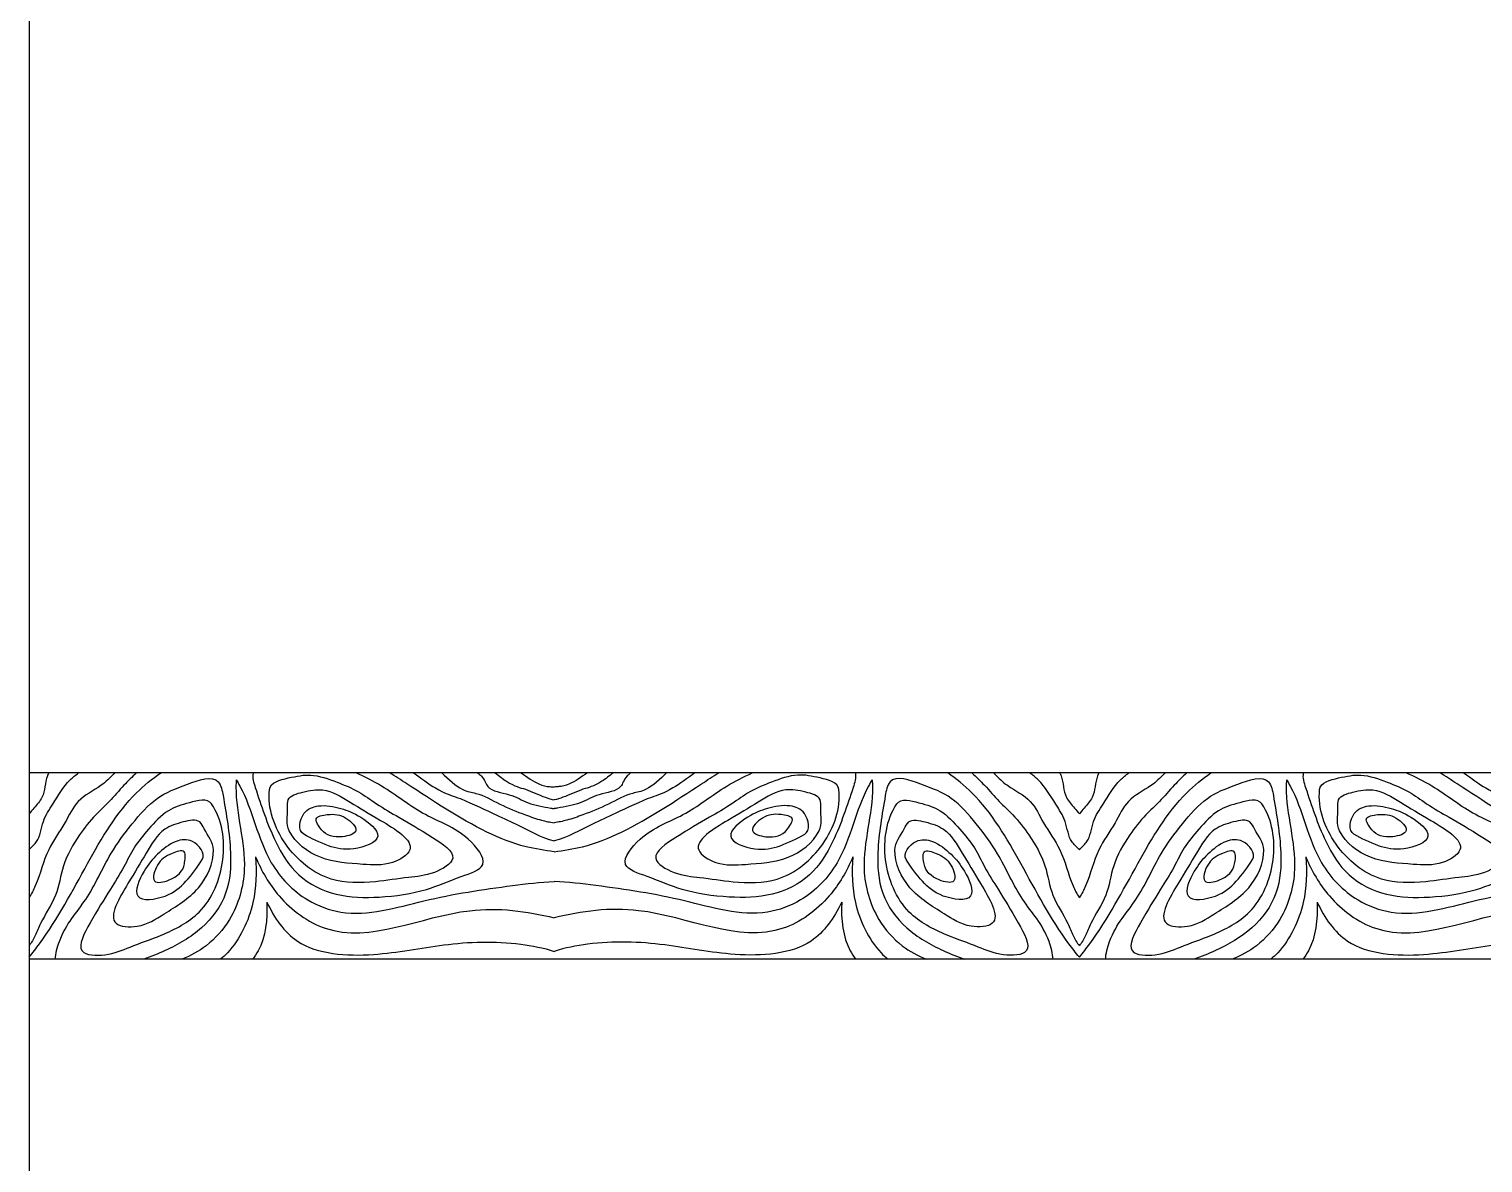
# Model space of a CAD drawing. Extents: x 152 to 700, y -120 to 84.
# Drawn here: x 176.88 to 178.441, y 79.219 to 80.436 of the extents above; entities that cross this region are included whole.
import ezdxf

# ---------------------------------------------------------------- set-up
doc = ezdxf.new("R2010")
doc.units = 0
doc.header["$LTSCALE"] = 0.03
doc.layers.get('0').update_dxf_attribs({"linetype": 'CONTINUOUS'})
doc.layers.add('MUEBLES', color=8, linetype='CONTINUOUS')

msp = doc.modelspace()

# ---------------------------------------------------------------- linework, layer by layer
at = {"ltscale": 0.03}
msp.add_line((176.8796, 80.9836), (176.8796, 79.1843), dxfattribs=at)
at = {"layer": 'MUEBLES', "ltscale": 0.03}
for p, q in [((178.8796, 79.6378), (176.8796, 79.6378)), ((178.8796, 79.4378), (176.8796, 79.4378))]:
    msp.add_line(p, q, dxfattribs=at)
at = {"layer": 'MUEBLES', "ltscale": 5}
for points, knots in [([(176.8796, 79.44), (176.8835, 79.4446), (176.9078, 79.4761), (176.9404, 79.5381), (176.9791, 79.6048), (177.0117, 79.6314), (177.021, 79.6378)], [0.6666598, 0.6666598, 0.6666598, 0.6666598, 0.7011023, 0.8909677, 1.0660064, 1.1295006, 1.1295006, 1.1295006, 1.1295006]), ([(176.9008, 79.6378), (176.9002, 79.6368), (176.8965, 79.6288), (176.8971, 79.6132), (176.8861, 79.6016), (176.8814, 79.5959), (176.8796, 79.5938)], [0.03295802, 0.03295802, 0.03295802, 0.03295802, 0.03674073, 0.06049252, 0.07489972, 0.08296521, 0.08296521, 0.08296521, 0.08296521]), ([(176.8796, 79.5553), (176.8826, 79.5591), (176.8912, 79.5646), (176.8932, 79.5863), (176.9071, 79.607), (176.9183, 79.6263), (176.9296, 79.6354), (176.9328, 79.6378)], [0.0353158, 0.0353158, 0.0353158, 0.0353158, 0.0478077, 0.0705799, 0.0918486, 0.1238372, 0.1356515, 0.1356515, 0.1356515, 0.1356515]), ([(176.995, 79.6378), (176.9904, 79.6335), (176.9802, 79.6236), (176.9667, 79.6076), (176.949, 79.5915), (176.9315, 79.569), (176.9148, 79.5403), (176.9105, 79.5049), (176.8941, 79.4825), (176.8868, 79.4634), (176.8823, 79.4555), (176.8796, 79.4522)], [0.0187076, 0.0187076, 0.0187076, 0.0187076, 0.0377154, 0.0611717, 0.0815506, 0.1092271, 0.146596, 0.1794374, 0.2135857, 0.2277717, 0.2406878, 0.2406878, 0.2406878, 0.2406878]), ([(176.9715, 79.6378), (176.971, 79.6372), (176.9674, 79.633), (176.9538, 79.6207), (176.9307, 79.6104), (176.9179, 79.5815), (176.8971, 79.5542), (176.8909, 79.5249), (176.8822, 79.5078), (176.8796, 79.5038)], [0.0228203, 0.0228203, 0.0228203, 0.0228203, 0.0256529, 0.043006, 0.0729976, 0.1001787, 0.1337778, 0.1752471, 0.1892174, 0.1892174, 0.1892174, 0.1892174]), ([(176.9078, 79.4378), (176.9081, 79.4437), (176.9158, 79.473), (176.9432, 79.4997), (176.9633, 79.5475), (176.9894, 79.5828), (177.0157, 79.6128), (177.046, 79.6245), (177.0833, 79.6379), (177.0871, 79.6185), (177.088, 79.6134), (177.0914, 79.5932), (177.0977, 79.5587), (177.0948, 79.507), (177.0666, 79.4685), (177.0329, 79.4497), (177.0106, 79.4405), (177.0029, 79.4378)], [0.6226801, 0.6226801, 0.6226801, 0.6226801, 0.6540011, 0.7546461, 0.8610413, 0.9353034, 1.0075898, 1.0760235, 1.1386862, 1.1683547, 1.1683547, 1.1683547, 1.2846335, 1.3679378, 1.4535626, 1.5409984, 1.5866767, 1.5866767, 1.5866767, 1.5866767]), ([(177.1202, 79.6378), (177.1202, 79.6377), (177.119, 79.6332), (177.1209, 79.6269), (177.1225, 79.622), (177.129, 79.6026), (177.1397, 79.5692), (177.1665, 79.5249), (177.2095, 79.5042), (177.2571, 79.5033), (177.3044, 79.51), (177.3366, 79.5248), (177.3774, 79.5373), (177.3447, 79.5778), (177.3038, 79.5897), (177.2658, 79.6207), (177.2402, 79.6336), (177.2308, 79.6378)], [0.6013577, 0.6013577, 0.6013577, 0.6013577, 0.6017614, 0.6174404, 0.6174404, 0.6174404, 0.6788902, 0.722914, 0.7681642, 0.8143713, 0.8656137, 0.9055586, 0.9320593, 0.9630603, 1.0162482, 1.0724748, 1.1033181, 1.1033181, 1.1033181, 1.1033181]), ([(177.4435, 79.5531), (177.4333, 79.5546), (177.4084, 79.5581), (177.3534, 79.5806), (177.3076, 79.6117), (177.273, 79.634), (177.2667, 79.6378)], [0.5579184, 0.5579184, 0.5579184, 0.5579184, 0.616203, 0.7011023, 0.8909677, 0.9321023, 0.9321023, 0.9321023, 0.9321023]), ([(177.2926, 79.6378), (177.3001, 79.6321), (177.3217, 79.6168), (177.3425, 79.6113), (177.3737, 79.596), (177.4076, 79.5807), (177.4293, 79.5686), (177.4435, 79.5647)], [0.0273715, 0.0273715, 0.0273715, 0.0273715, 0.0450229, 0.0702002, 0.1127947, 0.1398796, 0.1843622, 0.1843622, 0.1843622, 0.1843622]), ([(177.3228, 79.6378), (177.3295, 79.631), (177.3451, 79.6176), (177.363, 79.6164), (177.3857, 79.6032), (177.4089, 79.594), (177.4284, 79.587), (177.4389, 79.5849), (177.4435, 79.5842)], [0.0245934, 0.0245934, 0.0245934, 0.0245934, 0.0428412, 0.057894, 0.0862902, 0.1160101, 0.134247, 0.148155, 0.148155, 0.148155, 0.148155]), ([(177.3612, 79.6378), (177.3627, 79.6367), (177.3691, 79.6313), (177.3709, 79.6182), (177.3961, 79.6163), (177.4157, 79.604), (177.4328, 79.6012), (177.4423, 79.5996), (177.4435, 79.5994)], [0.02378041, 0.02378041, 0.02378041, 0.02378041, 0.02719603, 0.04078623, 0.0654223, 0.08738057, 0.11256093, 0.1160804, 0.1160804, 0.1160804, 0.1160804]), ([(177.3802, 79.6378), (177.384, 79.6347), (177.3995, 79.6231), (177.4118, 79.6216), (177.4298, 79.6126), (177.4404, 79.6096), (177.4435, 79.6087)], [0.01425696, 0.01425696, 0.01425696, 0.01425696, 0.02345859, 0.04541687, 0.06870787, 0.07824328, 0.07824328, 0.07824328, 0.07824328]), ([(177.4082, 79.6378), (177.4138, 79.6335), (177.4279, 79.6242), (177.4363, 79.6232), (177.4418, 79.6228), (177.4435, 79.6226)], [0.01665994, 0.01665994, 0.01665994, 0.01665994, 0.03084387, 0.04273319, 0.04786884, 0.04786884, 0.04786884, 0.04786884]), ([(177.5642, 79.6378), (177.5576, 79.631), (177.5419, 79.6176), (177.524, 79.6164), (177.5013, 79.6032), (177.4781, 79.594), (177.4586, 79.587), (177.4481, 79.5849), (177.4435, 79.5842)], [0.0245934, 0.0245934, 0.0245934, 0.0245934, 0.0428412, 0.057894, 0.0862902, 0.1160101, 0.134247, 0.148155, 0.148155, 0.148155, 0.148155]), ([(177.5944, 79.6378), (177.587, 79.6321), (177.5653, 79.6168), (177.5445, 79.6113), (177.5133, 79.596), (177.4794, 79.5807), (177.4577, 79.5686), (177.4435, 79.5647)], [0.0273715, 0.0273715, 0.0273715, 0.0273715, 0.0450229, 0.0702002, 0.1127947, 0.1398796, 0.1843622, 0.1843622, 0.1843622, 0.1843622]), ([(177.4435, 79.5531), (177.4537, 79.5546), (177.4786, 79.5581), (177.5336, 79.5806), (177.5794, 79.6117), (177.614, 79.634), (177.6203, 79.6378)], [0.5579184, 0.5579184, 0.5579184, 0.5579184, 0.616203, 0.7011023, 0.8909677, 0.9321023, 0.9321023, 0.9321023, 0.9321023]), ([(177.4789, 79.6378), (177.4732, 79.6335), (177.4592, 79.6242), (177.4507, 79.6232), (177.4452, 79.6228), (177.4435, 79.6226)], [0.01665994, 0.01665994, 0.01665994, 0.01665994, 0.03084387, 0.04273319, 0.04786884, 0.04786884, 0.04786884, 0.04786884]), ([(177.5068, 79.6378), (177.5031, 79.6347), (177.4875, 79.6231), (177.4752, 79.6216), (177.4572, 79.6126), (177.4466, 79.6096), (177.4435, 79.6087)], [0.01425696, 0.01425696, 0.01425696, 0.01425696, 0.02345859, 0.04541687, 0.06870787, 0.07824328, 0.07824328, 0.07824328, 0.07824328]), ([(177.5258, 79.6378), (177.5244, 79.6367), (177.5179, 79.6313), (177.5161, 79.6182), (177.491, 79.6163), (177.4713, 79.604), (177.4542, 79.6012), (177.4447, 79.5996), (177.4435, 79.5994)], [0.02378041, 0.02378041, 0.02378041, 0.02378041, 0.02719603, 0.04078623, 0.0654223, 0.08738057, 0.11256093, 0.1160804, 0.1160804, 0.1160804, 0.1160804]), ([(177.7668, 79.6378), (177.7668, 79.6377), (177.768, 79.6332), (177.7661, 79.6269), (177.7645, 79.622), (177.758, 79.6026), (177.7473, 79.5692), (177.7205, 79.5249), (177.6775, 79.5042), (177.6299, 79.5033), (177.5826, 79.51), (177.5504, 79.5248), (177.5096, 79.5373), (177.5423, 79.5778), (177.5832, 79.5897), (177.6212, 79.6207), (177.6468, 79.6336), (177.6562, 79.6378)], [0.6013577, 0.6013577, 0.6013577, 0.6013577, 0.6017614, 0.6174404, 0.6174404, 0.6174404, 0.6788902, 0.722914, 0.7681642, 0.8143713, 0.8656137, 0.9055586, 0.9320593, 0.9630603, 1.0162482, 1.0724748, 1.1033181, 1.1033181, 1.1033181, 1.1033181]), ([(177.9792, 79.4378), (177.9789, 79.4437), (177.9712, 79.473), (177.9439, 79.4997), (177.9237, 79.5475), (177.8977, 79.5828), (177.8714, 79.6128), (177.841, 79.6245), (177.8037, 79.6379), (177.7999, 79.6185), (177.799, 79.6134), (177.7956, 79.5932), (177.7893, 79.5587), (177.7922, 79.507), (177.8204, 79.4685), (177.8541, 79.4497), (177.8764, 79.4405), (177.8841, 79.4378)], [0.6226801, 0.6226801, 0.6226801, 0.6226801, 0.6540011, 0.7546461, 0.8610413, 0.9353034, 1.0075898, 1.0760235, 1.1386862, 1.1683547, 1.1683547, 1.1683547, 1.2846335, 1.3679378, 1.4535626, 1.5409984, 1.5866767, 1.5866767, 1.5866767, 1.5866767]), ([(178.0074, 79.44), (178.0035, 79.4446), (177.9792, 79.4761), (177.9466, 79.5381), (177.908, 79.6048), (177.8753, 79.6314), (177.8661, 79.6378)], [0.6666598, 0.6666598, 0.6666598, 0.6666598, 0.7011023, 0.8909677, 1.0660064, 1.1295006, 1.1295006, 1.1295006, 1.1295006]), ([(177.892, 79.6378), (177.8967, 79.6335), (177.9068, 79.6236), (177.9204, 79.6076), (177.938, 79.5915), (177.9555, 79.569), (177.9722, 79.5403), (177.9766, 79.5049), (177.9929, 79.4825), (178.0002, 79.4634), (178.0047, 79.4555), (178.0074, 79.4522)], [0.0187076, 0.0187076, 0.0187076, 0.0187076, 0.0377154, 0.0611717, 0.0815506, 0.1092271, 0.146596, 0.1794374, 0.2135857, 0.2277717, 0.2406878, 0.2406878, 0.2406878, 0.2406878]), ([(177.9155, 79.6378), (177.916, 79.6372), (177.9196, 79.633), (177.9333, 79.6207), (177.9564, 79.6104), (177.9691, 79.5815), (177.9899, 79.5542), (177.9961, 79.5249), (178.0048, 79.5078), (178.0074, 79.5038)], [0.0228203, 0.0228203, 0.0228203, 0.0228203, 0.0256529, 0.043006, 0.0729976, 0.1001787, 0.1337778, 0.1752471, 0.1892174, 0.1892174, 0.1892174, 0.1892174]), ([(178.0074, 79.5553), (178.0044, 79.5591), (177.9959, 79.5646), (177.9939, 79.5863), (177.9799, 79.607), (177.9687, 79.6263), (177.9574, 79.6354), (177.9543, 79.6378)], [0.0353158, 0.0353158, 0.0353158, 0.0353158, 0.0478077, 0.0705799, 0.0918486, 0.1238372, 0.1356515, 0.1356515, 0.1356515, 0.1356515]), ([(177.9862, 79.6378), (177.9868, 79.6368), (177.9905, 79.6288), (177.9899, 79.6132), (178.0009, 79.6016), (178.0056, 79.5959), (178.0074, 79.5938)], [0.03295802, 0.03295802, 0.03295802, 0.03295802, 0.03674073, 0.06049252, 0.07489972, 0.08296521, 0.08296521, 0.08296521, 0.08296521]), ([(178.0074, 79.44), (178.0113, 79.4446), (178.0355, 79.4761), (178.0682, 79.5381), (178.1068, 79.6048), (178.1394, 79.6314), (178.1487, 79.6378)], [0.6666598, 0.6666598, 0.6666598, 0.6666598, 0.7011023, 0.8909677, 1.0660064, 1.1295006, 1.1295006, 1.1295006, 1.1295006]), ([(178.0286, 79.6378), (178.028, 79.6368), (178.0242, 79.6288), (178.0248, 79.6132), (178.0139, 79.6016), (178.0091, 79.5959), (178.0074, 79.5938)], [0.03295802, 0.03295802, 0.03295802, 0.03295802, 0.03674073, 0.06049252, 0.07489972, 0.08296521, 0.08296521, 0.08296521, 0.08296521]), ([(178.0074, 79.5553), (178.0103, 79.5591), (178.0189, 79.5646), (178.0209, 79.5863), (178.0349, 79.607), (178.046, 79.6263), (178.0574, 79.6354), (178.0605, 79.6378)], [0.0353158, 0.0353158, 0.0353158, 0.0353158, 0.0478077, 0.0705799, 0.0918486, 0.1238372, 0.1356515, 0.1356515, 0.1356515, 0.1356515]), ([(178.1227, 79.6378), (178.1181, 79.6335), (178.108, 79.6236), (178.0944, 79.6076), (178.0768, 79.5915), (178.0592, 79.569), (178.0425, 79.5403), (178.0382, 79.5049), (178.0218, 79.4825), (178.0146, 79.4634), (178.01, 79.4555), (178.0074, 79.4522)], [0.0187076, 0.0187076, 0.0187076, 0.0187076, 0.0377154, 0.0611717, 0.0815506, 0.1092271, 0.146596, 0.1794374, 0.2135857, 0.2277717, 0.2406878, 0.2406878, 0.2406878, 0.2406878]), ([(178.0992, 79.6378), (178.0987, 79.6372), (178.0952, 79.633), (178.0815, 79.6207), (178.0584, 79.6104), (178.0456, 79.5815), (178.0249, 79.5542), (178.0187, 79.5249), (178.01, 79.5078), (178.0074, 79.5038)], [0.0228203, 0.0228203, 0.0228203, 0.0228203, 0.0256529, 0.043006, 0.0729976, 0.1001787, 0.1337778, 0.1752471, 0.1892174, 0.1892174, 0.1892174, 0.1892174]), ([(178.0355, 79.4378), (178.0358, 79.4437), (178.0436, 79.473), (178.0709, 79.4997), (178.0911, 79.5475), (178.1171, 79.5828), (178.1434, 79.6128), (178.1737, 79.6245), (178.211, 79.6379), (178.2149, 79.6185), (178.2157, 79.6134), (178.2191, 79.5932), (178.2254, 79.5587), (178.2226, 79.507), (178.1943, 79.4685), (178.1607, 79.4497), (178.1384, 79.4405), (178.1307, 79.4378)], [0.6226801, 0.6226801, 0.6226801, 0.6226801, 0.6540011, 0.7546461, 0.8610413, 0.9353034, 1.0075898, 1.0760235, 1.1386862, 1.1683547, 1.1683547, 1.1683547, 1.2846335, 1.3679378, 1.4535626, 1.5409984, 1.5866767, 1.5866767, 1.5866767, 1.5866767]), ([(178.248, 79.6378), (178.2479, 79.6377), (178.2467, 79.6332), (178.2486, 79.6269), (178.2503, 79.622), (178.2568, 79.6026), (178.2674, 79.5692), (178.2942, 79.5249), (178.3372, 79.5042), (178.3849, 79.5033), (178.4321, 79.51), (178.4643, 79.5248), (178.5052, 79.5373), (178.4725, 79.5778), (178.4316, 79.5897), (178.3935, 79.6207), (178.368, 79.6336), (178.3585, 79.6378)], [0.6013577, 0.6013577, 0.6013577, 0.6013577, 0.6017614, 0.6174404, 0.6174404, 0.6174404, 0.6788902, 0.722914, 0.7681642, 0.8143713, 0.8656137, 0.9055586, 0.9320593, 0.9630603, 1.0162482, 1.0724748, 1.1033181, 1.1033181, 1.1033181, 1.1033181]), ([(178.5712, 79.5531), (178.5611, 79.5546), (178.5361, 79.5581), (178.4812, 79.5806), (178.4353, 79.6117), (178.4007, 79.634), (178.3945, 79.6378)], [0.5579184, 0.5579184, 0.5579184, 0.5579184, 0.616203, 0.7011023, 0.8909677, 0.9321023, 0.9321023, 0.9321023, 0.9321023]), ([(178.4204, 79.6378), (178.4278, 79.6321), (178.4494, 79.6168), (178.4702, 79.6113), (178.5015, 79.596), (178.5354, 79.5807), (178.557, 79.5686), (178.5712, 79.5647)], [0.0273715, 0.0273715, 0.0273715, 0.0273715, 0.0450229, 0.0702002, 0.1127947, 0.1398796, 0.1843622, 0.1843622, 0.1843622, 0.1843622]), ([(177.1021, 79.6305), (177.1019, 79.6279), (177.1007, 79.5959), (177.1184, 79.5453), (177.101, 79.484), (177.0728, 79.4521), (177.0531, 79.4416), (177.0439, 79.4378)], [0.0836716, 0.0836716, 0.0836716, 0.0836716, 0.0987557, 0.267036, 0.3729718, 0.4444585, 0.5013344, 0.5013344, 0.5013344, 0.5013344]), ([(177.1021, 79.6305), (177.1034, 79.6283), (177.1196, 79.6006), (177.1277, 79.5477), (177.1719, 79.5016), (177.231, 79.4795), (177.3063, 79.5037), (177.3809, 79.5148), (177.4286, 79.5206), (177.4435, 79.5213)], [0.0836716, 0.0836716, 0.0836716, 0.0836716, 0.0987557, 0.267036, 0.3729718, 0.4444585, 0.6146, 0.7976134, 0.8816638, 0.8816638, 0.8816638, 0.8816638]), ([(177.785, 79.6305), (177.7836, 79.6283), (177.7675, 79.6006), (177.7593, 79.5477), (177.7152, 79.5016), (177.656, 79.4795), (177.5807, 79.5037), (177.5061, 79.5148), (177.4584, 79.5206), (177.4435, 79.5213)], [0.0836716, 0.0836716, 0.0836716, 0.0836716, 0.0987557, 0.267036, 0.3729718, 0.4444585, 0.6146, 0.7976134, 0.8816638, 0.8816638, 0.8816638, 0.8816638]), ([(177.785, 79.6305), (177.7851, 79.6279), (177.7864, 79.5959), (177.7686, 79.5453), (177.786, 79.484), (177.8142, 79.4521), (177.8339, 79.4416), (177.8432, 79.4378)], [0.0836716, 0.0836716, 0.0836716, 0.0836716, 0.0987557, 0.267036, 0.3729718, 0.4444585, 0.5013344, 0.5013344, 0.5013344, 0.5013344]), ([(178.2298, 79.6305), (178.2296, 79.6279), (178.2284, 79.5959), (178.2461, 79.5453), (178.2288, 79.484), (178.2006, 79.4521), (178.1808, 79.4416), (178.1716, 79.4378)], [0.0836716, 0.0836716, 0.0836716, 0.0836716, 0.0987557, 0.267036, 0.3729718, 0.4444585, 0.5013344, 0.5013344, 0.5013344, 0.5013344]), ([(178.2298, 79.6305), (178.2312, 79.6283), (178.2473, 79.6006), (178.2554, 79.5477), (178.2996, 79.5016), (178.3588, 79.4795), (178.4341, 79.5037), (178.5087, 79.5148), (178.5563, 79.5206), (178.5712, 79.5213)], [0.0836716, 0.0836716, 0.0836716, 0.0836716, 0.0987557, 0.267036, 0.3729718, 0.4444585, 0.6146, 0.7976134, 0.8816638, 0.8816638, 0.8816638, 0.8816638]), ([(177.0756, 79.6044), (177.0871, 79.5876), (177.0935, 79.5435), (177.07, 79.487), (177.0256, 79.4642), (176.9898, 79.452), (176.9647, 79.4409), (176.9261, 79.4425), (176.9489, 79.4837), (176.9639, 79.5083), (176.9811, 79.5353), (176.9919, 79.5585), (177.0084, 79.5782), (177.0271, 79.5987), (177.05, 79.6054), (177.0712, 79.611), (177.0756, 79.6044)], [0, 0, 0, 0, 0.1156264, 0.2322141, 0.3222078, 0.3897928, 0.4435424, 0.490424, 0.5493848, 0.6291282, 0.6822905, 0.7260021, 0.7738049, 0.8290838, 0.8750289, 0.9200258, 0.9200258, 0.9200258, 0.9200258]), ([(177.8114, 79.6044), (177.8, 79.5876), (177.7936, 79.5435), (177.817, 79.487), (177.8614, 79.4642), (177.8972, 79.452), (177.9223, 79.4409), (177.9609, 79.4425), (177.9382, 79.4837), (177.9231, 79.5083), (177.9059, 79.5353), (177.8952, 79.5585), (177.8786, 79.5782), (177.86, 79.5987), (177.8371, 79.6054), (177.8159, 79.611), (177.8114, 79.6044)], [0, 0, 0, 0, 0.1156264, 0.2322141, 0.3222078, 0.3897928, 0.4435424, 0.490424, 0.5493848, 0.6291282, 0.6822905, 0.7260021, 0.7738049, 0.8290838, 0.8750289, 0.9200258, 0.9200258, 0.9200258, 0.9200258]), ([(178.2034, 79.6044), (178.2148, 79.5876), (178.2212, 79.5435), (178.1977, 79.487), (178.1533, 79.4642), (178.1175, 79.452), (178.0925, 79.4409), (178.0538, 79.4425), (178.0766, 79.4837), (178.0916, 79.5083), (178.1088, 79.5353), (178.1196, 79.5585), (178.1361, 79.5782), (178.1548, 79.5987), (178.1777, 79.6054), (178.1989, 79.611), (178.2034, 79.6044)], [0, 0, 0, 0, 0.1156264, 0.2322141, 0.3222078, 0.3897928, 0.4435424, 0.490424, 0.5493848, 0.6291282, 0.6822905, 0.7260021, 0.7738049, 0.8290838, 0.8750289, 0.9200258, 0.9200258, 0.9200258, 0.9200258]), ([(177.0777, 79.5552), (177.078, 79.5406), (177.064, 79.5102), (177.0283, 79.489), (177.0012, 79.4711), (176.9582, 79.4736), (176.9872, 79.5213), (177.0037, 79.5487), (177.021, 79.5782), (177.043, 79.5847), (177.0625, 79.5893), (177.0697, 79.5722), (177.0775, 79.5633), (177.0777, 79.5552)], [0, 0, 0, 0, 0.0827263, 0.1704953, 0.2305154, 0.273883, 0.3581689, 0.4303177, 0.4915419, 0.5321604, 0.5653625, 0.5823497, 0.6287176, 0.6287176, 0.6287176, 0.6287176]), ([(177.8093, 79.5552), (177.8091, 79.5406), (177.823, 79.5102), (177.8587, 79.489), (177.8858, 79.4711), (177.9288, 79.4736), (177.8998, 79.5213), (177.8834, 79.5487), (177.866, 79.5782), (177.8441, 79.5847), (177.8245, 79.5893), (177.8174, 79.5722), (177.8095, 79.5633), (177.8093, 79.5552)], [0, 0, 0, 0, 0.0827263, 0.1704953, 0.2305154, 0.273883, 0.3581689, 0.4303177, 0.4915419, 0.5321604, 0.5653625, 0.5823497, 0.6287176, 0.6287176, 0.6287176, 0.6287176]), ([(178.2054, 79.5552), (178.2057, 79.5406), (178.1918, 79.5102), (178.156, 79.489), (178.1289, 79.4711), (178.0859, 79.4736), (178.115, 79.5213), (178.1314, 79.5487), (178.1488, 79.5782), (178.1707, 79.5847), (178.1902, 79.5893), (178.1974, 79.5722), (178.2053, 79.5633), (178.2054, 79.5552)], [0, 0, 0, 0, 0.0827263, 0.1704953, 0.2305154, 0.273883, 0.3581689, 0.4303177, 0.4915419, 0.5321604, 0.5653625, 0.5823497, 0.6287176, 0.6287176, 0.6287176, 0.6287176]), ([(177.0656, 79.5449), (177.0605, 79.5366), (177.0489, 79.5208), (177.0288, 79.5034), (176.9871, 79.4981), (177.0022, 79.5335), (177.0168, 79.5507), (177.0346, 79.5652), (177.0567, 79.568), (177.0695, 79.5511), (177.0656, 79.5449)], [0, 0, 0, 0, 0.0553506, 0.1071945, 0.1625313, 0.2141908, 0.2582256, 0.304096, 0.3372981, 0.3789953, 0.3789953, 0.3789953, 0.3789953]), ([(177.0464, 79.54), (177.0451, 79.5323), (177.0351, 79.5226), (177.0091, 79.5174), (177.0174, 79.5428), (177.0288, 79.5502), (177.0496, 79.5573), (177.0471, 79.5443), (177.0464, 79.54)], [0, 0, 0, 0, 0.0446822, 0.0746922, 0.1071442, 0.1455798, 0.1698857, 0.1946494, 0.1946494, 0.1946494, 0.1946494]), ([(177.8214, 79.5449), (177.8266, 79.5366), (177.8381, 79.5208), (177.8583, 79.5034), (177.9, 79.4981), (177.8849, 79.5335), (177.8703, 79.5507), (177.8525, 79.5652), (177.8303, 79.568), (177.8175, 79.5511), (177.8214, 79.5449)], [0, 0, 0, 0, 0.0553506, 0.1071945, 0.1625313, 0.2141908, 0.2582256, 0.304096, 0.3372981, 0.3789953, 0.3789953, 0.3789953, 0.3789953]), ([(177.8407, 79.54), (177.842, 79.5323), (177.852, 79.5226), (177.8779, 79.5174), (177.8696, 79.5428), (177.8582, 79.5502), (177.8374, 79.5573), (177.8399, 79.5443), (177.8407, 79.54)], [0, 0, 0, 0, 0.0446822, 0.0746922, 0.1071442, 0.1455798, 0.1698857, 0.1946494, 0.1946494, 0.1946494, 0.1946494]), ([(178.1934, 79.5449), (178.1882, 79.5366), (178.1767, 79.5208), (178.1565, 79.5034), (178.1148, 79.4981), (178.1299, 79.5335), (178.1445, 79.5507), (178.1623, 79.5652), (178.1844, 79.568), (178.1973, 79.5511), (178.1934, 79.5449)], [0, 0, 0, 0, 0.0553506, 0.1071945, 0.1625313, 0.2141908, 0.2582256, 0.304096, 0.3372981, 0.3789953, 0.3789953, 0.3789953, 0.3789953]), ([(178.1741, 79.54), (178.1728, 79.5323), (178.1628, 79.5226), (178.1368, 79.5174), (178.1451, 79.5428), (178.1566, 79.5502), (178.1773, 79.5573), (178.1748, 79.5443), (178.1741, 79.54)], [0, 0, 0, 0, 0.0446822, 0.0746922, 0.1071442, 0.1455798, 0.1698857, 0.1946494, 0.1946494, 0.1946494, 0.1946494]), ([(177.1228, 79.5476), (177.1241, 79.5312), (177.1232, 79.4948), (177.1044, 79.4556), (177.0878, 79.44), (177.0853, 79.4378)], [0.1083546, 0.1083546, 0.1083546, 0.1083546, 0.2013584, 0.3158881, 0.3357246, 0.3357246, 0.3357246, 0.3357246]), ([(177.1228, 79.5476), (177.1293, 79.5325), (177.1472, 79.5008), (177.2247, 79.4437), (177.3314, 79.5004), (177.414, 79.4895), (177.4435, 79.4822)], [0.1083546, 0.1083546, 0.1083546, 0.1083546, 0.2013584, 0.3158881, 0.6115729, 0.7835616, 0.7835616, 0.7835616, 0.7835616]), ([(177.7642, 79.5476), (177.7577, 79.5325), (177.7398, 79.5008), (177.6624, 79.4437), (177.5556, 79.5004), (177.473, 79.4895), (177.4435, 79.4822)], [0.1083546, 0.1083546, 0.1083546, 0.1083546, 0.2013584, 0.3158881, 0.6115729, 0.7835616, 0.7835616, 0.7835616, 0.7835616]), ([(177.7642, 79.5476), (177.7629, 79.5312), (177.7638, 79.4948), (177.7826, 79.4556), (177.7992, 79.44), (177.8017, 79.4378)], [0.1083546, 0.1083546, 0.1083546, 0.1083546, 0.2013584, 0.3158881, 0.3357246, 0.3357246, 0.3357246, 0.3357246]), ([(178.2505, 79.5476), (178.2519, 79.5312), (178.2509, 79.4948), (178.2322, 79.4556), (178.2156, 79.44), (178.213, 79.4378)], [0.1083546, 0.1083546, 0.1083546, 0.1083546, 0.2013584, 0.3158881, 0.3357246, 0.3357246, 0.3357246, 0.3357246]), ([(178.2505, 79.5476), (178.257, 79.5325), (178.2749, 79.5008), (178.3524, 79.4437), (178.4592, 79.5004), (178.5417, 79.4895), (178.5712, 79.4822)], [0.1083546, 0.1083546, 0.1083546, 0.1083546, 0.2013584, 0.3158881, 0.6115729, 0.7835616, 0.7835616, 0.7835616, 0.7835616]), ([(177.1349, 79.4991), (177.1356, 79.48), (177.1334, 79.4583), (177.122, 79.4407), (177.1198, 79.4378)], [0.0719329, 0.0719329, 0.0719329, 0.0719329, 0.1763869, 0.1976991, 0.1976991, 0.1976991, 0.1976991]), ([(177.1349, 79.4991), (177.1432, 79.4819), (177.1685, 79.4443), (177.2494, 79.4391), (177.3263, 79.4556), (177.3918, 79.458), (177.4319, 79.4499), (177.4435, 79.4462)], [0.0719329, 0.0719329, 0.0719329, 0.0719329, 0.1763869, 0.3332264, 0.4774141, 0.6341089, 0.7021398, 0.7021398, 0.7021398, 0.7021398]), ([(177.7522, 79.4991), (177.7438, 79.4819), (177.7186, 79.4443), (177.6376, 79.4391), (177.5607, 79.4556), (177.4953, 79.458), (177.4551, 79.4499), (177.4435, 79.4462)], [0.0719329, 0.0719329, 0.0719329, 0.0719329, 0.1763869, 0.3332264, 0.4774141, 0.6341089, 0.7021398, 0.7021398, 0.7021398, 0.7021398]), ([(177.7522, 79.4991), (177.7514, 79.48), (177.7536, 79.4583), (177.7651, 79.4407), (177.7672, 79.4378)], [0.0719329, 0.0719329, 0.0719329, 0.0719329, 0.1763869, 0.1976991, 0.1976991, 0.1976991, 0.1976991]), ([(178.2626, 79.4991), (178.2634, 79.48), (178.2611, 79.4583), (178.2497, 79.4407), (178.2475, 79.4378)], [0.0719329, 0.0719329, 0.0719329, 0.0719329, 0.1763869, 0.1976991, 0.1976991, 0.1976991, 0.1976991]), ([(178.2626, 79.4991), (178.2709, 79.4819), (178.2962, 79.4443), (178.3771, 79.4391), (178.454, 79.4556), (178.5195, 79.458), (178.5597, 79.4499), (178.5712, 79.4462)], [0.0719329, 0.0719329, 0.0719329, 0.0719329, 0.1763869, 0.3332264, 0.4774141, 0.6341089, 0.7021398, 0.7021398, 0.7021398, 0.7021398])]:
    msp.add_open_spline(points, degree=3, knots=knots, dxfattribs=at)
for points, start_tangent, end_tangent in [([(177.1377, 79.6199), (177.1552, 79.5614), (177.2041, 79.5238), (177.2515, 79.521), (177.287, 79.5255), (177.3149, 79.531), (177.3345, 79.5461), (177.3128, 79.5685), (177.2767, 79.5902), (177.2526, 79.6047), (177.2333, 79.6174), (177.2103, 79.6278), (177.1821, 79.6354), (177.158, 79.6323), (177.1377, 79.6199)], (-0.106893, -0.994271), (-0.106893, -0.994271)), ([(177.7493, 79.6199), (177.7318, 79.5614), (177.683, 79.5238), (177.6355, 79.521), (177.6, 79.5255), (177.5722, 79.531), (177.5526, 79.5461), (177.5742, 79.5685), (177.6104, 79.5902), (177.6344, 79.6047), (177.6537, 79.6174), (177.6768, 79.6278), (177.705, 79.6354), (177.729, 79.6323), (177.7493, 79.6199)], (0.106893, -0.994271), (0.106893, -0.994271)), ([(178.2654, 79.6199), (178.283, 79.5614), (178.3318, 79.5238), (178.3793, 79.521), (178.4147, 79.5255), (178.4426, 79.531), (178.4622, 79.5461), (178.4405, 79.5685), (178.4044, 79.5902), (178.3803, 79.6047), (178.3611, 79.6174), (178.338, 79.6278), (178.3098, 79.6354), (178.2857, 79.6323), (178.2654, 79.6199)], (-0.106893, -0.994271), (-0.106893, -0.994271)), ([(177.159, 79.5755), (177.1924, 79.5472), (177.2381, 79.5396), (177.2698, 79.5417), (177.2884, 79.5551), (177.2571, 79.5868), (177.2244, 79.6064), (177.1948, 79.6195), (177.1735, 79.6171), (177.158, 79.6089), (177.1573, 79.5999), (177.159, 79.5755)], (0.452531, -0.891749), (0.452531, -0.891749)), ([(177.728, 79.5755), (177.6947, 79.5472), (177.6489, 79.5396), (177.6172, 79.5417), (177.5987, 79.5551), (177.63, 79.5868), (177.6626, 79.6064), (177.6922, 79.6195), (177.7136, 79.6171), (177.729, 79.6089), (177.7297, 79.5999), (177.728, 79.5755)], (-0.452531, -0.891749), (-0.452531, -0.891749)), ([(178.2867, 79.5755), (178.3201, 79.5472), (178.3659, 79.5396), (178.3975, 79.5417), (178.4161, 79.5551), (178.3848, 79.5868), (178.3521, 79.6064), (178.3225, 79.6195), (178.3012, 79.6171), (178.2857, 79.6089), (178.285, 79.5999), (178.2867, 79.5755)], (0.452531, -0.891749), (0.452531, -0.891749)), ([(177.1745, 79.572), (177.201, 79.5596), (177.2282, 79.5562), (177.254, 79.5699), (177.2357, 79.5902), (177.2144, 79.5996), (177.1903, 79.6023), (177.1748, 79.5941), (177.1745, 79.572)], (0.866643, -0.498928), (0.866643, -0.498928)), ([(177.7125, 79.572), (177.686, 79.5596), (177.6589, 79.5562), (177.6331, 79.5699), (177.6513, 79.5902), (177.6726, 79.5996), (177.6967, 79.6023), (177.7122, 79.5941), (177.7125, 79.572)], (-0.866643, -0.498928), (-0.866643, -0.498928)), ([(178.3022, 79.572), (178.3287, 79.5596), (178.3559, 79.5562), (178.3817, 79.5699), (178.3635, 79.5902), (178.3421, 79.5996), (178.3181, 79.6023), (178.3026, 79.5941), (178.3022, 79.572)], (0.866643, -0.498928), (0.866643, -0.498928)), ([(177.1938, 79.5768), (177.2161, 79.5693), (177.2306, 79.5758), (177.2199, 79.5892), (177.1999, 79.593), (177.1879, 79.5885), (177.1938, 79.5768)], (0.609714, -0.792621), (0.609714, -0.792621)), ([(177.6933, 79.5768), (177.6709, 79.5693), (177.6565, 79.5758), (177.6671, 79.5892), (177.6871, 79.593), (177.6991, 79.5885), (177.6933, 79.5768)], (-0.609714, -0.792621), (-0.609714, -0.792621)), ([(178.3215, 79.5768), (178.3439, 79.5693), (178.3583, 79.5758), (178.3476, 79.5892), (178.3277, 79.593), (178.3156, 79.5885), (178.3215, 79.5768)], (0.609714, -0.792621), (0.609714, -0.792621))]:
    msp.add_spline(points, degree=3, dxfattribs=dict(at, start_tangent=start_tangent, end_tangent=end_tangent))

doc.saveas('drawing.dxf')
